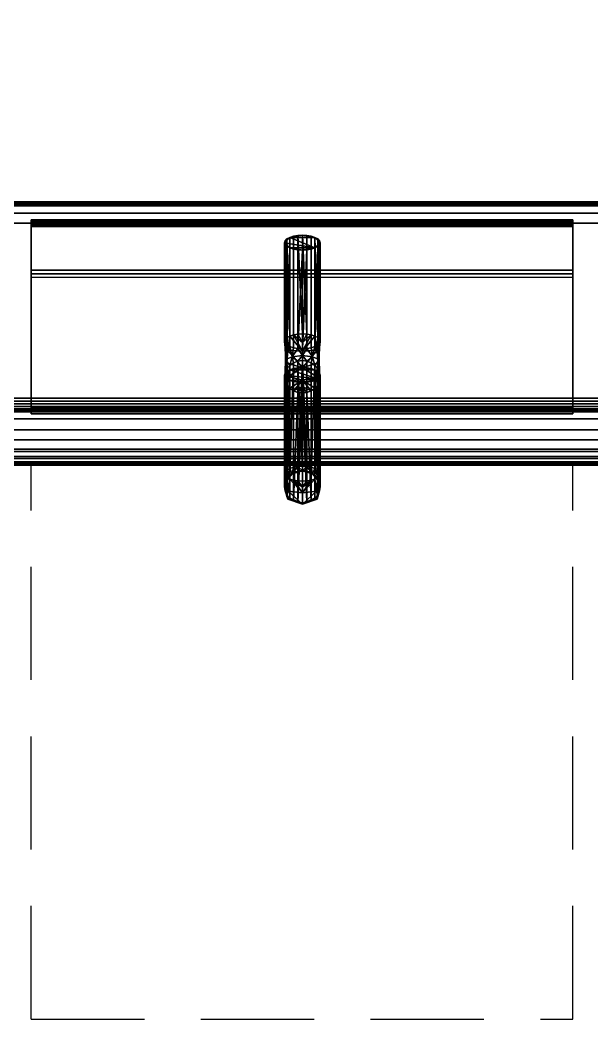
# Model space of a CAD drawing. Extents: x -1 to 1206, y -1086 to 56.
# Drawn here: x 820.8 to 981.3, y -1085.6 to -804.9 of the extents above; entities that cross this region are included whole.
import ezdxf

# ---------------------------------------------------------------- set-up
doc = ezdxf.new("R2010")
doc.units = 0
doc.linetypes.add('NASCOSTA', pattern=[9.525, 6.35, -3.175])
for name, color, linetype in [('IQ_200_2D', 1, 'Continuous'), ('IQ_200_3D', 1, 'Continuous'), ('IQ_204_2D', 7, 'Continuous')]:
    doc.layers.add(name, color=color, linetype=linetype)

msp = doc.modelspace()

# ---------------------------------------------------------------- linework, layer by layer
at = {"layer": 'IQ_200_2D', "linetype": 'Continuous'}
msp.add_line((1200, -930), (0, -930), dxfattribs=at)
at = {"layer": 'IQ_204_2D', "linetype": 'NASCOSTA', "ltscale": 5}
for p, q in [((823.93, -1085.6), (823.93, -930)), ((975.93, -1085.6), (975.93, -930)), ((823.93, -1085.6), (975.93, -1085.6))]:
    msp.add_line(p, q, dxfattribs=at)

# ---------------------------------------------------------------- meshes
at = {"layer": 'IQ_200_3D', "linetype": 'Continuous'}
mesh = msp.add_polyface(dxfattribs=at)
corners = [(1200, -856, 649), (0, -856, 649), (0, 0, 649), (1200, 0, 649)]
mesh.append_faces([[corners[k] for k in face] for face in [(0, 1, 2, 3)]])
mesh = msp.add_polyface(dxfattribs=at)
corners = [(1200, 0, 900), (0, 0, 900), (0, -917, 900), (1200, -917, 900)]
mesh.append_faces([[corners[k] for k in face] for face in [(0, 1, 2, 3)]])
mesh = msp.add_polyface(dxfattribs=at)
corners = [(1200, -856, 658.59), (1200, -856.03, 658.82), (1200, -856.12, 659.05), (1200, -856.25, 659.24), (1200, -856.43, 659.4), (1200, -856.64, 659.52), (1200, -856.87, 659.58), (1200, -857.1, 659.58), (0, -857.1, 659.58), (0, -856.87, 659.58), (0, -856.64, 659.52), (0, -856.43, 659.4), (0, -856.25, 659.24), (0, -856.12, 659.05), (0, -856.03, 658.82), (0, -856, 658.59)]
mesh.append_faces([[corners[k] for k in face] for face in [(9, 6, 7, 8)]], dxfattribs={"vtx0": -1})
mesh.append_faces([[corners[k] for k in face] for face in [(10, 5, 6, 9), (11, 4, 5, 10), (4, 11, 12, 3), (13, 2, 3, 12), (14, 1, 2, 13)]], dxfattribs={"vtx0": -1, "vtx2": -1})
mesh.append_faces([[corners[k] for k in face] for face in [(15, 0, 1, 14)]], dxfattribs={"vtx2": -1})
mesh = msp.add_polyface(dxfattribs=at)
corners = [(1200, -856, 658.59), (0, -856, 658.59), (0, -856, 649), (1200, -856, 649)]
mesh.append_faces([[corners[k] for k in face] for face in [(0, 1, 2, 3)]])
mesh = msp.add_polyface(dxfattribs=at)
corners = [(1200, -861.97, 659.07), (0, -861.97, 659.07), (0, -857.1, 659.58), (1200, -857.1, 659.58)]
mesh.append_faces([[corners[k] for k in face] for face in [(0, 1, 2, 3)]])
mesh = msp.add_polyface(dxfattribs=at)
corners = [(1200, -926.19, 877.8), (0, -926.19, 877.8), (0, -859.16, 810.77), (1200, -859.16, 810.77)]
mesh.append_faces([[corners[k] for k in face] for face in [(0, 1, 2, 3)]])
mesh = msp.add_polyface(dxfattribs=at)
corners = [(1200, -859.16, 810.77), (0, -859.16, 810.77), (0, -915, 691.02), (1200, -915, 691.02)]
mesh.append_faces([[corners[k] for k in face] for face in [(0, 1, 2, 3)]])
mesh = msp.add_polyface(dxfattribs=at)
corners = [(823.93, -875.17, 824.27), (823.93, -861.95, 811.05), (823.93, -861.51, 810.49), (823.93, -861.23, 809.84), (823.93, -861.1, 809.14), (823.93, -861.15, 808.43), (823.93, -861.37, 807.76), (823.93, -914, 694.88), (823.93, -914, 675.07), (823.93, -915.6, 675.07), (823.93, -915.6, 695), (823.93, -862.7, 808.46), (823.93, -862.62, 808.71), (823.93, -862.6, 808.97), (823.93, -862.64, 809.22), (823.93, -862.75, 809.46), (823.93, -862.91, 809.67), (823.93, -876.2, 823.24)]
mesh.append_faces([[corners[k] for k in face] for face in [(1, 16, 17, 0)]], dxfattribs={"vtx0": -1})
mesh.append_faces([[corners[k] for k in face] for face in [(5, 12, 13), (7, 10, 11, 6), (16, 1, 2)]], dxfattribs={"vtx0": -1, "vtx2": -1})
mesh.append_faces([[corners[k] for k in face] for face in [(5, 6, 11, 12), (13, 14, 4, 5), (14, 15, 3, 4), (2, 3, 15, 16)]], dxfattribs={"vtx1": -1, "vtx3": -1})
mesh.append_faces([[corners[k] for k in face] for face in [(7, 8, 9, 10)]], dxfattribs={"vtx3": -1})
mesh = msp.add_polyface(dxfattribs=at)
corners = [(975.93, -861.95, 811.05), (975.93, -861.51, 810.49), (975.93, -861.23, 809.84), (975.93, -861.1, 809.14), (975.93, -861.15, 808.43), (975.93, -861.37, 807.76), (823.93, -861.37, 807.76), (823.93, -861.15, 808.43), (823.93, -861.1, 809.14), (823.93, -861.23, 809.84), (823.93, -861.51, 810.49), (823.93, -861.95, 811.05)]
mesh.append_faces([[corners[k] for k in face] for face in [(1, 10, 11, 0)]], dxfattribs={"vtx0": -1})
mesh.append_faces([[corners[k] for k in face] for face in [(4, 7, 8, 3), (3, 8, 9, 2), (2, 9, 10, 1)]], dxfattribs={"vtx0": -1, "vtx2": -1})
mesh.append_faces([[corners[k] for k in face] for face in [(5, 6, 7, 4)]], dxfattribs={"vtx2": -1})
mesh = msp.add_polyface(dxfattribs=at)
corners = [(975.93, -914, 694.88), (823.93, -914, 694.88), (823.93, -861.37, 807.76), (975.93, -861.37, 807.76)]
mesh.append_faces([[corners[k] for k in face] for face in [(0, 1, 2, 3)]])
mesh = msp.add_polyface(dxfattribs=at)
corners = [(975.93, -875.17, 824.27), (975.93, -876.2, 823.24), (975.93, -862.91, 809.67), (975.93, -862.75, 809.46), (975.93, -862.64, 809.22), (975.93, -862.6, 808.97), (975.93, -862.62, 808.71), (975.93, -862.7, 808.46), (975.93, -915.6, 695), (975.93, -915.6, 675.07), (975.93, -914, 675.07), (975.93, -914, 694.88), (975.93, -861.37, 807.76), (975.93, -861.15, 808.43), (975.93, -861.1, 809.14), (975.93, -861.23, 809.84), (975.93, -861.51, 810.49), (975.93, -861.95, 811.05)]
mesh.append_faces([[corners[k] for k in face] for face in [(7, 12, 13, 6)]], dxfattribs={"vtx0": -1, "vtx2": -1})
mesh.append_faces([[corners[k] for k in face] for face in [(16, 17, 2, 3), (15, 16, 3, 4), (13, 14, 5, 6), (14, 15, 4, 5), (11, 12, 7, 8)]], dxfattribs={"vtx1": -1, "vtx3": -1})
mesh.append_faces([[corners[k] for k in face] for face in [(9, 10, 11, 8)]], dxfattribs={"vtx2": -1})
mesh.append_faces([[corners[k] for k in face] for face in [(17, 0, 1, 2)]], dxfattribs={"vtx3": -1})
mesh = msp.add_polyface(dxfattribs=at)
corners = [(1200, -911.14, 653.9), (0, -911.14, 653.9), (0, -861.97, 659.07), (1200, -861.97, 659.07)]
mesh.append_faces([[corners[k] for k in face] for face in [(0, 1, 2, 3)]])
mesh = msp.add_polyface(dxfattribs=at)
corners = [(975.93, -861.95, 811.05), (823.93, -861.95, 811.05), (823.93, -875.17, 824.27), (975.93, -875.17, 824.27)]
mesh.append_faces([[corners[k] for k in face] for face in [(0, 1, 2, 3)]])
at = {"layer": 'IQ_200_3D', "transparency": 33554458}
mesh = msp.add_polyface(dxfattribs=at)
corners = [(975.93, -915.6, 695), (823.93, -915.6, 695), (823.93, -862.38, 809.13), (975.93, -862.38, 809.13)]
mesh.append_faces([[corners[k] for k in face] for face in [(0, 1, 2, 3)]])
mesh = msp.add_polyface(dxfattribs=at)
corners = [(975.93, -862.38, 809.13), (823.93, -862.38, 809.13), (823.93, -877.21, 824.27), (975.93, -877.21, 824.27)]
mesh.append_faces([[corners[k] for k in face] for face in [(0, 1, 2, 3)]])
at = {"layer": 'IQ_200_3D', "linetype": 'Continuous'}
mesh = msp.add_polyface(dxfattribs=at)
corners = [(975.93, -862.7, 808.46), (975.93, -862.62, 808.71), (975.93, -862.6, 808.97), (975.93, -862.64, 809.22), (975.93, -862.75, 809.46), (975.93, -862.91, 809.67), (823.93, -862.91, 809.67), (823.93, -862.75, 809.46), (823.93, -862.64, 809.22), (823.93, -862.6, 808.97), (823.93, -862.62, 808.71), (823.93, -862.7, 808.46)]
mesh.append_faces([[corners[k] for k in face] for face in [(7, 4, 5, 6)]], dxfattribs={"vtx0": -1})
mesh.append_faces([[corners[k] for k in face] for face in [(8, 3, 4, 7), (3, 8, 9, 2), (10, 1, 2, 9)]], dxfattribs={"vtx0": -1, "vtx2": -1})
mesh.append_faces([[corners[k] for k in face] for face in [(11, 0, 1, 10)]], dxfattribs={"vtx2": -1})
mesh = msp.add_polyface(dxfattribs=at)
corners = [(975.93, -862.7, 808.46), (823.93, -862.7, 808.46), (823.93, -915.6, 695), (975.93, -915.6, 695)]
mesh.append_faces([[corners[k] for k in face] for face in [(0, 1, 2, 3)]])
mesh = msp.add_polyface(dxfattribs=at)
corners = [(975.93, -876.2, 823.24), (823.93, -876.2, 823.24), (823.93, -862.91, 809.67), (975.93, -862.91, 809.67)]
mesh.append_faces([[corners[k] for k in face] for face in [(0, 1, 2, 3)]])
mesh = msp.add_polyface(dxfattribs=at)
corners = [(900.01, -865.37, 802.21), (901.3, -865.44, 802.05), (902.51, -865.65, 801.6), (903.54, -865.99, 800.88), (904.34, -866.42, 799.94), (904.84, -866.93, 798.85), (905.01, -867.48, 797.67), (904.84, -868.03, 796.5), (904.34, -868.54, 795.41), (903.54, -868.97, 794.47), (902.51, -869.31, 793.75), (901.3, -869.52, 793.3), (900.01, -869.59, 793.14), (898.71, -869.52, 793.3), (897.51, -869.31, 793.75), (896.47, -868.97, 794.47), (895.68, -868.54, 795.41), (895.18, -868.03, 796.5), (895.01, -867.48, 797.67), (895.18, -866.93, 798.85), (895.68, -866.42, 799.94), (896.47, -865.99, 800.88), (897.51, -865.65, 801.6), (898.71, -865.44, 802.05)]
mesh.append_faces([[corners[k] for k in face] for face in [(6, 4, 5)]], dxfattribs={"vtx0": -1})
mesh.append_faces([[corners[k] for k in face] for face in [(16, 18, 15), (21, 18, 20), (9, 6, 8)]], dxfattribs={"vtx0": -1, "vtx1": -1})
mesh.append_faces([[corners[k] for k in face] for face in [(15, 18, 9), (18, 21, 9), (15, 9, 12), (21, 3, 9), (6, 9, 3), (3, 21, 0)]], dxfattribs={"vtx0": -1, "vtx1": -1, "vtx2": -1})
mesh.append_faces([[corners[k] for k in face] for face in [(15, 12, 13)]], dxfattribs={"vtx0": -1, "vtx2": -1})
mesh.append_faces([[corners[k] for k in face] for face in [(14, 15, 13), (19, 20, 18), (22, 23, 21), (2, 3, 1)]], dxfattribs={"vtx1": -1})
mesh.append_faces([[corners[k] for k in face] for face in [(23, 0, 21), (0, 1, 3), (3, 4, 6), (11, 12, 9)]], dxfattribs={"vtx1": -1, "vtx2": -1})
mesh.append_faces([[corners[k] for k in face] for face in [(16, 17, 18), (9, 10, 11), (6, 7, 8)]], dxfattribs={"vtx2": -1})
mesh = msp.add_polyface(dxfattribs=at)
corners = [(900.01, -865.37, 802.21), (898.71, -865.44, 802.05), (897.51, -865.65, 801.6), (896.47, -865.99, 800.88), (895.68, -866.42, 799.94), (895.18, -866.93, 798.85), (895.01, -867.48, 797.67), (895.18, -868.03, 796.5), (895.68, -868.54, 795.41), (896.47, -868.97, 794.47), (897.51, -869.31, 793.75), (898.71, -869.52, 793.3), (900.01, -869.59, 793.14), (900.01, -897.31, 806.07), (898.71, -897.24, 806.22), (897.51, -897.03, 806.67), (896.47, -896.69, 807.39), (895.68, -896.25, 808.33), (895.18, -895.74, 809.43), (895.01, -895.2, 810.6), (895.18, -894.65, 811.77), (895.68, -894.14, 812.86), (896.47, -893.7, 813.8), (897.51, -893.37, 814.52), (898.71, -893.16, 814.98), (900.01, -893.08, 815.13)]
mesh.append_faces([[corners[k] for k in face] for face in [(14, 12, 13)]], dxfattribs={"vtx0": -1})
mesh.append_faces([[corners[k] for k in face] for face in [(7, 19, 6), (9, 17, 8), (19, 7, 18), (22, 4, 21)]], dxfattribs={"vtx0": -1, "vtx1": -1})
mesh.append_faces([[corners[k] for k in face] for face in [(11, 14, 15, 10), (9, 16, 17), (10, 15, 16, 9), (8, 17, 18, 7), (5, 20, 21, 4), (2, 23, 24, 1), (3, 22, 23, 2), (1, 24, 25), (20, 5, 6, 19)]], dxfattribs={"vtx0": -1, "vtx2": -1})
mesh.append_faces([[corners[k] for k in face] for face in [(0, 1, 25)]], dxfattribs={"vtx1": -1})
mesh.append_faces([[corners[k] for k in face] for face in [(11, 12, 14), (3, 4, 22)]], dxfattribs={"vtx1": -1, "vtx2": -1})
mesh = msp.add_polyface(dxfattribs=at)
corners = [(900.01, -869.59, 793.14), (901.3, -869.52, 793.3), (902.51, -869.31, 793.75), (903.54, -868.97, 794.47), (904.34, -868.54, 795.41), (904.84, -868.03, 796.5), (905.01, -867.48, 797.67), (904.84, -866.93, 798.85), (904.34, -866.42, 799.94), (903.54, -865.99, 800.88), (902.51, -865.65, 801.6), (901.3, -865.44, 802.05), (900.01, -865.37, 802.21), (900.01, -893.08, 815.13), (901.3, -893.16, 814.98), (902.51, -893.37, 814.52), (903.54, -893.7, 813.8), (904.34, -894.14, 812.86), (904.84, -894.65, 811.77), (905.01, -895.2, 810.6), (904.84, -895.74, 809.43), (904.34, -896.25, 808.33), (903.54, -896.69, 807.39), (902.51, -897.03, 806.67), (901.3, -897.24, 806.22), (900.01, -897.31, 806.07)]
mesh.append_faces([[corners[k] for k in face] for face in [(14, 12, 13)]], dxfattribs={"vtx0": -1})
mesh.append_faces([[corners[k] for k in face] for face in [(9, 17, 8), (22, 4, 21), (20, 6, 19)]], dxfattribs={"vtx0": -1, "vtx1": -1})
mesh.append_faces([[corners[k] for k in face] for face in [(11, 14, 15, 10), (9, 16, 17), (10, 15, 16, 9), (8, 17, 18, 7), (19, 6, 7, 18), (5, 20, 21, 4), (2, 23, 24, 1), (3, 22, 23, 2), (1, 24, 25)]], dxfattribs={"vtx0": -1, "vtx2": -1})
mesh.append_faces([[corners[k] for k in face] for face in [(0, 1, 25)]], dxfattribs={"vtx1": -1})
mesh.append_faces([[corners[k] for k in face] for face in [(11, 12, 14), (5, 6, 20), (3, 4, 22)]], dxfattribs={"vtx1": -1, "vtx2": -1})
mesh = msp.add_polyface(dxfattribs=at)
corners = [(975.93, -875.17, 824.27), (823.93, -875.17, 824.27), (823.93, -876.2, 823.24), (975.93, -876.2, 823.24)]
mesh.append_faces([[corners[k] for k in face] for face in [(0, 1, 2, 3)]])
mesh = msp.add_polyface(dxfattribs=at)
corners = [(900.01, -909.7, 809.08), (900.01, -902.64, 815.55), (900.01, -893.08, 815.13), (898.71, -893.16, 814.98), (897.51, -893.37, 814.52), (896.47, -893.7, 813.8), (895.68, -894.14, 812.86), (895.18, -894.65, 811.77), (895.01, -895.2, 810.6), (895.18, -895.74, 809.43), (895.68, -896.25, 808.33), (896.47, -896.69, 807.39), (897.51, -897.03, 806.67), (898.71, -897.24, 806.22), (900.01, -897.31, 806.07), (900.01, -899.22, 806.15), (900.01, -900.63, 804.86), (898.71, -900.79, 804.93), (897.51, -901.24, 805.14), (896.47, -901.96, 805.48), (895.68, -902.9, 805.91), (895.18, -903.99, 806.42), (895.01, -905.16, 806.97), (895.18, -906.34, 807.52), (895.68, -907.43, 808.03), (896.47, -908.37, 808.46), (897.51, -909.09, 808.8), (898.71, -909.54, 809.01), (900.01, -906.1, 812.38), (900.01, -897.95, 815.34), (900.01, -907.9, 810.73), (900.01, -895.52, 815.24), (895.7, -901.22, 813.42), (895.31, -900.34, 809.22), (896.01, -905.11, 811.85), (897.18, -899.52, 806.97), (895.89, -897.72, 814.12)]
mesh.append_faces([[corners[k] for k in face] for face in [(1, 34, 28), (10, 33, 9), (29, 36, 1), (4, 31, 3), (11, 33, 10), (7, 36, 6), (18, 35, 17), (21, 33, 20), (19, 35, 18), (25, 34, 24), (27, 30, 26)]], dxfattribs={"vtx0": -1, "vtx1": -1})
mesh.append_faces([[corners[k] for k in face] for face in [(13, 15, 35), (9, 33, 32), (11, 35, 33), (5, 36, 29), (32, 36, 8), (33, 35, 19), (21, 34, 33), (32, 33, 34), (34, 25, 28), (1, 32, 34), (1, 36, 32), (15, 17, 35)]], dxfattribs={"vtx0": -1, "vtx1": -1, "vtx2": -1})
mesh.append_faces([[corners[k] for k in face] for face in [(34, 22, 23), (35, 12, 13), (36, 7, 8), (33, 19, 20), (34, 21, 22), (32, 8, 9), (28, 25, 26), (34, 23, 24)]], dxfattribs={"vtx0": -1, "vtx2": -1})
mesh.append_faces([[corners[k] for k in face] for face in [(11, 12, 35), (29, 31, 4), (4, 5, 29), (5, 6, 36), (30, 28, 26)]], dxfattribs={"vtx1": -1, "vtx2": -1})
mesh.append_faces([[corners[k] for k in face] for face in [(31, 2, 3), (13, 14, 15), (15, 16, 17), (27, 0, 30)]], dxfattribs={"vtx2": -1})
mesh = msp.add_polyface(dxfattribs=at)
corners = [(900.01, -900.63, 804.86), (900.01, -899.22, 806.15), (900.01, -897.31, 806.07), (901.3, -897.24, 806.22), (902.51, -897.03, 806.67), (903.54, -896.69, 807.39), (904.34, -896.25, 808.33), (904.84, -895.74, 809.43), (905.01, -895.2, 810.6), (904.84, -894.65, 811.77), (904.34, -894.14, 812.86), (903.54, -893.7, 813.8), (902.51, -893.37, 814.52), (901.3, -893.16, 814.98), (900.01, -893.08, 815.13), (900.01, -902.64, 815.55), (900.01, -909.7, 809.08), (901.3, -909.54, 809.01), (902.51, -909.09, 808.8), (903.54, -908.37, 808.46), (904.34, -907.43, 808.03), (904.84, -906.34, 807.52), (905.01, -905.16, 806.97), (904.84, -903.99, 806.42), (904.34, -902.9, 805.91), (903.54, -901.96, 805.48), (902.51, -901.24, 805.14), (901.3, -900.79, 804.93), (900.01, -897.95, 815.34), (900.01, -906.1, 812.38), (900.01, -895.52, 815.24), (900.01, -907.9, 810.73), (904.32, -901.22, 813.42), (904.7, -900.34, 809.22), (904, -905.11, 811.85), (902.84, -899.52, 806.97), (904.12, -897.72, 814.12)]
mesh.append_faces([[corners[k] for k in face] for face in [(12, 28, 11), (7, 33, 6), (5, 35, 4), (11, 36, 10), (29, 34, 15), (22, 34, 21), (19, 29, 18), (18, 31, 17), (15, 36, 28), (24, 33, 23)]], dxfattribs={"vtx0": -1, "vtx1": -1})
mesh.append_faces([[corners[k] for k in face] for face in [(32, 8, 36), (28, 36, 11), (15, 34, 32), (5, 33, 35), (3, 35, 1), (7, 32, 33), (15, 32, 36), (19, 34, 29), (34, 23, 33), (35, 27, 1), (32, 34, 33), (25, 35, 33)]], dxfattribs={"vtx0": -1, "vtx1": -1, "vtx2": -1})
mesh.append_faces([[corners[k] for k in face] for face in [(36, 9, 10), (34, 22, 23), (35, 25, 26)]], dxfattribs={"vtx0": -1, "vtx2": -1})
mesh.append_faces([[corners[k] for k in face] for face in [(0, 1, 27)]], dxfattribs={"vtx1": -1})
mesh.append_faces([[corners[k] for k in face] for face in [(12, 13, 30), (7, 8, 32), (30, 28, 12), (5, 6, 33), (3, 4, 35), (20, 21, 34), (29, 31, 18), (19, 20, 34), (24, 25, 33), (26, 27, 35), (8, 9, 36)]], dxfattribs={"vtx1": -1, "vtx2": -1})
mesh.append_faces([[corners[k] for k in face] for face in [(13, 14, 30), (1, 2, 3), (31, 16, 17)]], dxfattribs={"vtx2": -1})
mesh = msp.add_polyface(dxfattribs=at)
corners = [(900.01, -909.7, 809.08), (898.71, -909.54, 809.01), (897.51, -909.09, 808.8), (896.47, -908.37, 808.46), (895.68, -907.43, 808.03), (895.18, -906.34, 807.52), (895.01, -905.16, 806.97), (895.18, -903.99, 806.42), (895.68, -902.9, 805.91), (896.47, -901.96, 805.48), (897.51, -901.24, 805.14), (898.71, -900.79, 804.93), (900.01, -900.63, 804.86), (900.01, -931.48, 738.7), (898.71, -931.64, 738.77), (897.51, -932.09, 738.98), (896.47, -932.81, 739.32), (895.68, -933.75, 739.75), (895.18, -934.84, 740.26), (895.01, -936.02, 740.81), (895.18, -937.19, 741.36), (895.68, -938.28, 741.87), (896.47, -939.22, 742.3), (897.51, -939.94, 742.64), (898.71, -940.39, 742.85), (900.01, -940.55, 742.92)]
mesh.append_faces([[corners[k] for k in face] for face in [(9, 17, 8), (5, 20, 4), (2, 23, 1), (4, 22, 3), (20, 6, 19)]], dxfattribs={"vtx0": -1, "vtx1": -1})
mesh.append_faces([[corners[k] for k in face] for face in [(11, 14, 15, 10), (10, 15, 16), (19, 6, 7, 18), (3, 22, 23, 2), (20, 5, 6), (24, 0, 1)]], dxfattribs={"vtx0": -1, "vtx2": -1})
mesh.append_faces([[corners[k] for k in face] for face in [(17, 18, 8), (16, 17, 9), (11, 12, 14), (7, 8, 18), (9, 10, 16), (21, 22, 4), (20, 21, 4), (23, 24, 1)]], dxfattribs={"vtx1": -1, "vtx2": -1})
mesh.append_faces([[corners[k] for k in face] for face in [(12, 13, 14), (24, 25, 0)]], dxfattribs={"vtx2": -1})
mesh = msp.add_polyface(dxfattribs=at)
corners = [(900.01, -900.63, 804.86), (901.3, -900.79, 804.93), (902.51, -901.24, 805.14), (903.54, -901.96, 805.48), (904.34, -902.9, 805.91), (904.84, -903.99, 806.42), (905.01, -905.16, 806.97), (904.84, -906.34, 807.52), (904.34, -907.43, 808.03), (903.54, -908.37, 808.46), (902.51, -909.09, 808.8), (901.3, -909.54, 809.01), (900.01, -909.7, 809.08), (900.01, -940.55, 742.92), (901.3, -940.39, 742.85), (902.51, -939.94, 742.64), (903.54, -939.22, 742.3), (904.34, -938.28, 741.87), (904.84, -937.19, 741.36), (905.01, -936.02, 740.81), (904.84, -934.84, 740.26), (904.34, -933.75, 739.75), (903.54, -932.81, 739.32), (902.51, -932.09, 738.98), (901.3, -931.64, 738.77), (900.01, -931.48, 738.7)]
mesh.append_faces([[corners[k] for k in face] for face in [(14, 12, 13)]], dxfattribs={"vtx0": -1})
mesh.append_faces([[corners[k] for k in face] for face in [(15, 11, 14), (7, 19, 6), (9, 17, 8), (19, 7, 18), (3, 23, 2)]], dxfattribs={"vtx0": -1, "vtx1": -1})
mesh.append_faces([[corners[k] for k in face] for face in [(9, 16, 17), (10, 15, 16, 9), (8, 17, 18), (15, 10, 11), (2, 23, 24, 1), (21, 4, 5), (20, 5, 6, 19)]], dxfattribs={"vtx0": -1, "vtx2": -1})
mesh.append_faces([[corners[k] for k in face] for face in [(11, 12, 14), (7, 8, 18), (21, 22, 4), (20, 21, 5), (22, 23, 3), (3, 4, 22), (0, 1, 24)]], dxfattribs={"vtx1": -1, "vtx2": -1})
mesh.append_faces([[corners[k] for k in face] for face in [(24, 25, 0)]], dxfattribs={"vtx2": -1})
mesh = msp.add_polyface(dxfattribs=at)
corners = [(900.01, -906.78, 713.39), (898.71, -906.71, 713.54), (897.51, -906.5, 713.99), (896.47, -906.16, 714.71), (895.68, -905.73, 715.65), (895.18, -905.22, 716.75), (895.01, -904.67, 717.92), (895.18, -904.12, 719.09), (895.68, -903.61, 720.18), (896.47, -903.18, 721.12), (897.51, -902.84, 721.84), (898.71, -902.63, 722.3), (900.01, -902.56, 722.45), (901.3, -902.63, 722.3), (902.51, -902.84, 721.84), (903.54, -903.18, 721.12), (904.34, -903.61, 720.18), (904.84, -904.12, 719.09), (905.01, -904.67, 717.92), (904.84, -905.22, 716.75), (904.34, -905.73, 715.65), (903.54, -906.16, 714.71), (902.51, -906.5, 713.99), (901.3, -906.71, 713.54)]
mesh.append_faces([[corners[k] for k in face] for face in [(11, 9, 10), (6, 4, 5), (3, 1, 2), (23, 21, 22)]], dxfattribs={"vtx0": -1})
mesh.append_faces([[corners[k] for k in face] for face in [(9, 6, 8), (4, 6, 3), (16, 18, 15)]], dxfattribs={"vtx0": -1, "vtx1": -1})
mesh.append_faces([[corners[k] for k in face] for face in [(6, 9, 20), (20, 3, 6), (9, 12, 15), (15, 20, 9), (20, 15, 18), (3, 20, 0)]], dxfattribs={"vtx0": -1, "vtx1": -1, "vtx2": -1})
mesh.append_faces([[corners[k] for k in face] for face in [(3, 0, 1), (21, 23, 0), (0, 20, 21), (15, 12, 13)]], dxfattribs={"vtx0": -1, "vtx2": -1})
mesh.append_faces([[corners[k] for k in face] for face in [(11, 12, 9)]], dxfattribs={"vtx1": -1, "vtx2": -1})
mesh.append_faces([[corners[k] for k in face] for face in [(6, 7, 8), (13, 14, 15), (16, 17, 18), (18, 19, 20)]], dxfattribs={"vtx2": -1})
mesh = msp.add_polyface(dxfattribs=at)
corners = [(900.01, -934.5, 726.31), (898.71, -934.43, 726.47), (897.51, -934.22, 726.92), (896.47, -933.88, 727.64), (895.68, -933.44, 728.58), (895.18, -932.93, 729.67), (895.01, -932.39, 730.84), (895.18, -931.84, 732.02), (895.68, -931.33, 733.11), (896.47, -930.89, 734.05), (897.51, -930.56, 734.77), (898.71, -930.35, 735.22), (900.01, -930.27, 735.37), (900.01, -902.56, 722.45), (898.71, -902.63, 722.3), (897.51, -902.84, 721.84), (896.47, -903.18, 721.12), (895.68, -903.61, 720.18), (895.18, -904.12, 719.09), (895.01, -904.67, 717.92), (895.18, -905.22, 716.75), (895.68, -905.73, 715.65), (896.47, -906.16, 714.71), (897.51, -906.5, 713.99), (898.71, -906.71, 713.54), (900.01, -906.78, 713.39)]
mesh.append_faces([[corners[k] for k in face] for face in [(14, 12, 13), (1, 24, 25, 0)]], dxfattribs={"vtx0": -1})
mesh.append_faces([[corners[k] for k in face] for face in [(9, 17, 8)]], dxfattribs={"vtx0": -1, "vtx1": -1})
mesh.append_faces([[corners[k] for k in face] for face in [(11, 14, 15, 10), (9, 16, 17), (10, 15, 16, 9), (8, 17, 18, 7), (19, 6, 7, 18), (5, 20, 21, 4), (4, 21, 22, 3), (2, 23, 24, 1), (3, 22, 23, 2), (20, 5, 6, 19)]], dxfattribs={"vtx0": -1, "vtx2": -1})
mesh.append_faces([[corners[k] for k in face] for face in [(11, 12, 14)]], dxfattribs={"vtx1": -1, "vtx2": -1})
mesh = msp.add_polyface(dxfattribs=at)
corners = [(900.01, -930.27, 735.37), (901.3, -930.35, 735.22), (902.51, -930.56, 734.77), (903.54, -930.89, 734.05), (904.34, -931.33, 733.11), (904.84, -931.84, 732.02), (905.01, -932.39, 730.84), (904.84, -932.93, 729.67), (904.34, -933.44, 728.58), (903.54, -933.88, 727.64), (902.51, -934.22, 726.92), (901.3, -934.43, 726.47), (900.01, -934.5, 726.31), (900.01, -906.78, 713.39), (901.3, -906.71, 713.54), (902.51, -906.5, 713.99), (903.54, -906.16, 714.71), (904.34, -905.73, 715.65), (904.84, -905.22, 716.75), (905.01, -904.67, 717.92), (904.84, -904.12, 719.09), (904.34, -903.61, 720.18), (903.54, -903.18, 721.12), (902.51, -902.84, 721.84), (901.3, -902.63, 722.3), (900.01, -902.56, 722.45)]
mesh.append_faces([[corners[k] for k in face] for face in [(22, 4, 21)]], dxfattribs={"vtx0": -1, "vtx1": -1})
mesh.append_faces([[corners[k] for k in face] for face in [(11, 14, 15, 10), (9, 16, 17, 8), (10, 15, 16, 9), (8, 17, 18, 7), (19, 6, 7, 18), (5, 20, 21, 4), (2, 23, 24, 1), (3, 22, 23, 2), (1, 24, 25), (20, 5, 6, 19)]], dxfattribs={"vtx0": -1, "vtx2": -1})
mesh.append_faces([[corners[k] for k in face] for face in [(0, 1, 25)]], dxfattribs={"vtx1": -1})
mesh.append_faces([[corners[k] for k in face] for face in [(3, 4, 22)]], dxfattribs={"vtx1": -1, "vtx2": -1})
mesh.append_faces([[corners[k] for k in face] for face in [(12, 13, 14, 11)]], dxfattribs={"vtx2": -1})
mesh = msp.add_polyface(dxfattribs=at)
corners = [(1200, -911.14, 653.9), (1200, -911.97, 653.92), (1200, -912.78, 654.13), (1200, -913.52, 654.52), (1200, -914.14, 655.08), (1200, -914.61, 655.77), (1200, -914.9, 656.55), (1200, -915, 657.38), (0, -915, 657.38), (0, -914.9, 656.55), (0, -914.61, 655.77), (0, -914.14, 655.08), (0, -913.52, 654.52), (0, -912.78, 654.13), (0, -911.97, 653.92), (0, -911.14, 653.9)]
mesh.append_faces([[corners[k] for k in face] for face in [(1, 14, 15, 0)]], dxfattribs={"vtx0": -1})
mesh.append_faces([[corners[k] for k in face] for face in [(6, 9, 10, 5), (5, 10, 11, 4), (4, 11, 12, 3), (3, 12, 13, 2), (2, 13, 14, 1)]], dxfattribs={"vtx0": -1, "vtx2": -1})
mesh.append_faces([[corners[k] for k in face] for face in [(7, 8, 9, 6)]], dxfattribs={"vtx2": -1})
mesh = msp.add_polyface(dxfattribs=at)
corners = [(1200, -915, 691.02), (0, -915, 691.02), (0, -915, 657.38), (1200, -915, 657.38)]
mesh.append_faces([[corners[k] for k in face] for face in [(0, 1, 2, 3)]])
mesh = msp.add_polyface(dxfattribs=at)
corners = [(975.93, -915.6, 675.07), (823.93, -915.6, 675.07), (823.93, -914, 675.07), (975.93, -914, 675.07)]
mesh.append_faces([[corners[k] for k in face] for face in [(0, 1, 2, 3)]])
mesh = msp.add_polyface(dxfattribs=at)
corners = [(975.93, -914, 675.07), (823.93, -914, 675.07), (823.93, -914, 694.88), (975.93, -914, 694.88)]
mesh.append_faces([[corners[k] for k in face] for face in [(0, 1, 2, 3)]])
mesh = msp.add_polyface(dxfattribs=at)
corners = [(1200, -926.19, 877.8), (1200, -928.08, 880.2), (1200, -929.37, 882.97), (1200, -929.96, 885.97), (1200, -929.85, 889.03), (1200, -929.02, 891.97), (1200, -927.53, 894.64), (1200, -925.45, 896.88), (1200, -922.91, 898.58), (1200, -920.04, 899.64), (1200, -917, 900), (0, -917, 900), (0, -920.04, 899.64), (0, -922.91, 898.58), (0, -925.45, 896.88), (0, -927.53, 894.64), (0, -929.02, 891.97), (0, -929.85, 889.03), (0, -929.96, 885.97), (0, -929.37, 882.97), (0, -928.08, 880.2), (0, -926.19, 877.8)]
mesh.append_faces([[corners[k] for k in face] for face in [(1, 20, 21, 0)]], dxfattribs={"vtx0": -1})
mesh.append_faces([[corners[k] for k in face] for face in [(9, 12, 13, 8), (7, 14, 15, 6), (8, 13, 14, 7), (6, 15, 16, 5), (4, 17, 18, 3), (2, 19, 20, 1), (3, 18, 19, 2), (17, 4, 5, 16)]], dxfattribs={"vtx0": -1, "vtx2": -1})
mesh.append_faces([[corners[k] for k in face] for face in [(10, 11, 12, 9)]], dxfattribs={"vtx2": -1})
mesh = msp.add_polyface(dxfattribs=at)
corners = [(975.93, -915.6, 695), (823.93, -915.6, 695), (823.93, -915.6, 675.07), (975.93, -915.6, 675.07)]
mesh.append_faces([[corners[k] for k in face] for face in [(0, 1, 2, 3)]])
at = {"layer": 'IQ_200_3D', "transparency": 33554458}
mesh = msp.add_polyface(dxfattribs=at)
corners = [(975.93, -915.6, 675.07), (823.93, -915.6, 675.07), (823.93, -915.6, 695), (975.93, -915.6, 695)]
mesh.append_faces([[corners[k] for k in face] for face in [(0, 1, 2, 3)]])
at = {"layer": 'IQ_200_3D', "linetype": 'Continuous'}
mesh = msp.add_polyface(dxfattribs=at)
corners = [(900.01, -934.5, 726.31), (900.01, -940.96, 733.37), (900.01, -940.55, 742.92), (898.71, -940.39, 742.85), (897.51, -939.94, 742.64), (896.47, -939.22, 742.3), (895.68, -938.28, 741.87), (895.18, -937.19, 741.36), (895.01, -936.02, 740.81), (895.18, -934.84, 740.26), (895.68, -933.75, 739.75), (896.47, -932.81, 739.32), (897.51, -932.09, 738.98), (898.71, -931.64, 738.77), (900.01, -931.48, 738.7), (900.01, -931.57, 736.79), (900.01, -930.27, 735.37), (898.71, -930.35, 735.22), (897.51, -930.56, 734.77), (896.47, -930.89, 734.05), (895.68, -931.33, 733.11), (895.18, -931.84, 732.02), (895.01, -932.39, 730.84), (895.18, -932.93, 729.67), (895.68, -933.44, 728.58), (896.47, -933.88, 727.64), (897.51, -934.22, 726.92), (898.71, -934.43, 726.47), (900.01, -937.79, 729.9), (900.01, -940.76, 738.06), (900.01, -936.15, 728.11), (900.01, -940.65, 740.49), (895.7, -938.84, 734.79), (895.31, -934.64, 735.67), (896.01, -937.27, 730.9), (897.18, -932.39, 736.49), (895.89, -939.54, 738.29)]
mesh.append_faces([[corners[k] for k in face] for face in [(1, 34, 28), (10, 33, 9), (29, 36, 1), (4, 31, 3), (11, 33, 10), (7, 36, 6), (18, 35, 17), (21, 33, 20), (19, 35, 18), (25, 34, 24), (27, 30, 26)]], dxfattribs={"vtx0": -1, "vtx1": -1})
mesh.append_faces([[corners[k] for k in face] for face in [(13, 15, 35), (9, 33, 32), (11, 35, 33), (5, 36, 29), (32, 36, 8), (33, 35, 19), (21, 34, 33), (32, 33, 34), (34, 25, 28), (1, 32, 34), (1, 36, 32), (15, 17, 35)]], dxfattribs={"vtx0": -1, "vtx1": -1, "vtx2": -1})
mesh.append_faces([[corners[k] for k in face] for face in [(34, 22, 23), (35, 12, 13), (36, 7, 8), (33, 19, 20), (34, 21, 22), (32, 8, 9), (28, 25, 26), (34, 23, 24)]], dxfattribs={"vtx0": -1, "vtx2": -1})
mesh.append_faces([[corners[k] for k in face] for face in [(11, 12, 35), (29, 31, 4), (4, 5, 29), (5, 6, 36), (30, 28, 26)]], dxfattribs={"vtx1": -1, "vtx2": -1})
mesh.append_faces([[corners[k] for k in face] for face in [(31, 2, 3), (13, 14, 15), (15, 16, 17), (27, 0, 30)]], dxfattribs={"vtx2": -1})
mesh = msp.add_polyface(dxfattribs=at)
corners = [(900.01, -930.27, 735.37), (900.01, -931.57, 736.79), (900.01, -931.48, 738.7), (901.3, -931.64, 738.77), (902.51, -932.09, 738.98), (903.54, -932.81, 739.32), (904.34, -933.75, 739.75), (904.84, -934.84, 740.26), (905.01, -936.02, 740.81), (904.84, -937.19, 741.36), (904.34, -938.28, 741.87), (903.54, -939.22, 742.3), (902.51, -939.94, 742.64), (901.3, -940.39, 742.85), (900.01, -940.55, 742.92), (900.01, -940.96, 733.37), (900.01, -934.5, 726.31), (901.3, -934.43, 726.47), (902.51, -934.22, 726.92), (903.54, -933.88, 727.64), (904.34, -933.44, 728.58), (904.84, -932.93, 729.67), (905.01, -932.39, 730.84), (904.84, -931.84, 732.02), (904.34, -931.33, 733.11), (903.54, -930.89, 734.05), (902.51, -930.56, 734.77), (901.3, -930.35, 735.22), (900.01, -940.76, 738.06), (900.01, -937.79, 729.9), (900.01, -940.65, 740.49), (900.01, -936.15, 728.11), (904.32, -938.84, 734.79), (904.7, -934.64, 735.67), (904, -937.27, 730.9), (902.84, -932.39, 736.49), (904.12, -939.54, 738.29)]
mesh.append_faces([[corners[k] for k in face] for face in [(12, 28, 11), (7, 33, 6), (5, 35, 4), (11, 36, 10), (29, 34, 15), (22, 34, 21), (19, 29, 18), (18, 31, 17), (15, 36, 28), (24, 33, 23)]], dxfattribs={"vtx0": -1, "vtx1": -1})
mesh.append_faces([[corners[k] for k in face] for face in [(32, 8, 36), (28, 36, 11), (15, 34, 32), (5, 33, 35), (3, 35, 1), (7, 32, 33), (15, 32, 36), (19, 34, 29), (34, 23, 33), (35, 27, 1), (32, 34, 33), (25, 35, 33)]], dxfattribs={"vtx0": -1, "vtx1": -1, "vtx2": -1})
mesh.append_faces([[corners[k] for k in face] for face in [(36, 9, 10), (34, 22, 23), (35, 25, 26)]], dxfattribs={"vtx0": -1, "vtx2": -1})
mesh.append_faces([[corners[k] for k in face] for face in [(0, 1, 27)]], dxfattribs={"vtx1": -1})
mesh.append_faces([[corners[k] for k in face] for face in [(12, 13, 30), (7, 8, 32), (30, 28, 12), (5, 6, 33), (3, 4, 35), (20, 21, 34), (29, 31, 18), (19, 20, 34), (24, 25, 33), (26, 27, 35), (8, 9, 36)]], dxfattribs={"vtx1": -1, "vtx2": -1})
mesh.append_faces([[corners[k] for k in face] for face in [(13, 14, 30), (1, 2, 3), (31, 16, 17)]], dxfattribs={"vtx2": -1})

doc.saveas('drawing.dxf')
